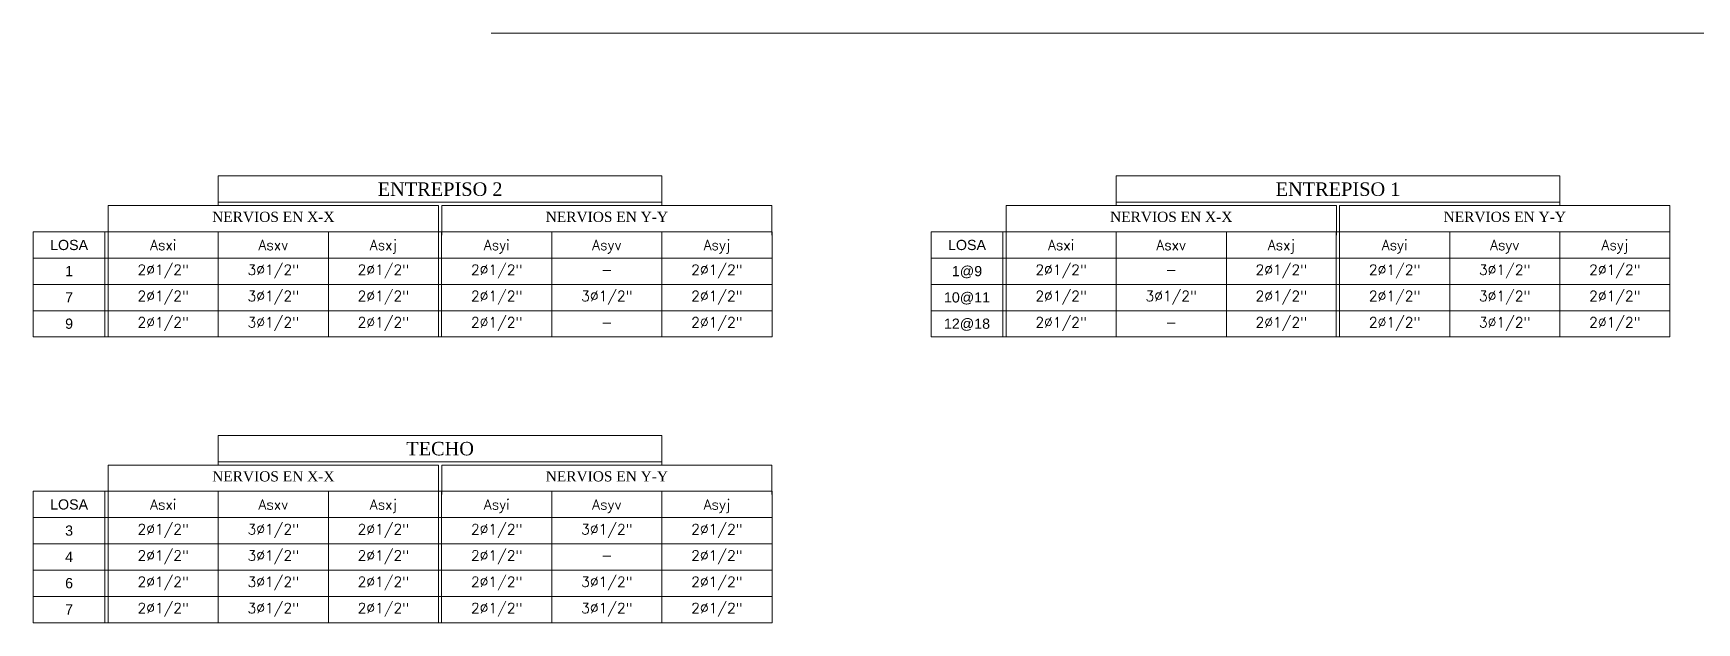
# Model space of a CAD drawing. Header units: metres. Extents: x -44 to 358, y -246 to 48.
# Drawn here: x 17.44 to 27.64, y 20.67 to 24.28 of the extents above; entities that cross this region are included whole.
import ezdxf
from ezdxf.enums import TextEntityAlignment as Align

# ---------------------------------------------------------------- set-up
doc = ezdxf.new("R2010")
doc.units = ezdxf.units.M
doc.header["$LTSCALE"] = 0.3
doc.linetypes.add('CONTINUA', pattern=[0])
for name, color, linetype in [('ACERO', 5, 'Continuous'), ('DIMTEXTO', 4, 'Continuous'), ('GE-DIMTEXTO', 4, 'Continuous')]:
    doc.layers.add(name, color=color, linetype=linetype)
doc.layers.add('DETALLES', color=7, linetype='Continuous', lineweight=20)
doc.styles.add('Arial', font='arial.ttf')
doc.styles.add('SIMPLEX', font='simplex_.ttf', dxfattribs={"height": 0.2})
doc.styles.add('TIMES', font='times.ttf')

# ---------------------------------------------------------------- blocks, each defined once
blk = doc.blocks.new('A$C4D220A06')
at = {"layer": 'DETALLES', "color": 7}
blk.add_lwpolyline([(0.675, 0.161), (3.394, 0.161), (3.394, 0), (0.675, 0)], close=True, dxfattribs=at)
for points in [[(0.675, 0), (0.675, -0.02)], [(3.394, 0), (3.394, -0.02)]]:
    blk.add_lwpolyline(points, dxfattribs=at)
at = {"layer": 'DETALLES', "color": 4, "style": 'SIMPLEX'}
blk.add_attdef('X-X', text='', height=0.0625, dxfattribs=at).set_placement((2.034, 0.08), align=Align.MIDDLE_CENTER)
blk = doc.blocks.new('A$C28451B27')
at = {"layer": 'DETALLES'}
blk.add_line((0, 0.02), (0, 0), dxfattribs=at)
at = {"layer": 'DETALLES', "color": 7}
blk.add_line((2.024, 0.02), (2.024, 0), dxfattribs=at)
blk.add_lwpolyline([(0, 0.181), (2.024, 0.181), (2.024, 0.02), (0, 0.02)], close=True, dxfattribs=at)
at = {"layer": 'DETALLES', "color": 2, "style": 'SIMPLEX'}
blk.add_attdef('X-X', text='', height=0.0625, dxfattribs=at).set_placement((1.012, 0.08), align=Align.MIDDLE_CENTER)
blk = doc.blocks.new('A$C4A6222E8')
at = {"layer": 'DETALLES', "color": 7}
for points in [[(0, 0.161), (0.439, 0.161), (0.439, 0), (0, 0)], [(0.459, 0.161), (1.134, 0.161), (1.134, 0), (0.459, 0)], [(1.134, 0.161), (1.809, 0.161), (1.809, 0), (1.134, 0)], [(1.809, 0.161), (2.483, 0.161), (2.483, 0), (1.809, 0)], [(2.503, 0.161), (3.178, 0.161), (3.178, 0), (2.503, 0)], [(3.178, 0.161), (3.853, 0.161), (3.853, 0), (3.178, 0)], [(3.853, 0.161), (4.528, 0.161), (4.528, 0), (3.853, 0)]]:
    blk.add_lwpolyline(points, close=True, dxfattribs=at)
at = {"layer": 'DETALLES'}
blk.add_lwpolyline([(0, 0.161), (4.528, 0.161), (4.528, 0), (0, 0)], close=True, dxfattribs=at)
for tag, style, p in [('LOSA', 'Arial', (0.22, 0.08)), ('ASXI', 'SIMPLEX', (0.797, 0.08)), ('ASXV', 'SIMPLEX', (1.471, 0.08)), ('ASXJ', 'SIMPLEX', (2.146, 0.08)), ('ASYI', 'SIMPLEX', (2.841, 0.08)), ('ASYV', 'SIMPLEX', (3.516, 0.08)), ('ASYJ', 'SIMPLEX', (4.19, 0.08))]:
    blk.add_attdef(tag, text='', height=0.0625, dxfattribs=dict(at, style=style)).set_placement(p, align=Align.MIDDLE_CENTER)

msp = doc.modelspace()

# ---------------------------------------------------------------- linework, layer by layer
at = {"color": 8, "linetype": 'CONTINUA', "lineweight": 0, "ltscale": 5}
msp.add_line((29.75, 24.2796255), (20.25, 24.2796255), dxfattribs=at)

# ---------------------------------------------------------------- block references
at = {"layer": 'DETALLES'}
ref = msp.add_blockref('A$C28451B27', (19.9467367, 23.0436493), dxfattribs=at)
ref.add_attrib('X-X', 'NERVIOS EN Y-Y', dxfattribs={"layer": 'GE-DIMTEXTO', "height": 0.0625, "rotation": 360, "style": 'TIMES'}).set_placement((20.9588541, 23.1241365), align=Align.CENTER)
ref = msp.add_blockref('A$C28451B27', (25.4500465, 23.0436493), dxfattribs=at)
ref.add_attrib('X-X', 'NERVIOS EN Y-Y', dxfattribs={"layer": 'GE-DIMTEXTO', "height": 0.0625, "rotation": 360, "style": 'TIMES'}).set_placement((26.4621639, 23.1241365), align=Align.CENTER)
ref = msp.add_blockref('A$C28451B27', (19.9467367, 21.4544264), dxfattribs=at)
ref.add_attrib('X-X', 'NERVIOS EN Y-Y', dxfattribs={"layer": 'GE-DIMTEXTO', "height": 0.0625, "rotation": 360, "style": 'TIMES'}).set_placement((20.9588541, 21.5349136), align=Align.CENTER)
at = {"layer": 'DIMTEXTO'}
ref = msp.add_blockref('A$C4D220A06', (17.9025008, 23.2446238), dxfattribs=at)
ref.add_attrib('X-X', 'ENTREPISO 2', dxfattribs={"layer": 'ACERO', "color": 0, "height": 0.0825, "rotation": 360, "style": 'TIMES'}).set_placement((19.9367364, 23.3251112), align=Align.MIDDLE_CENTER)
ref = msp.add_blockref('A$C4D220A06', (23.4058106, 23.2446238), dxfattribs=at)
ref.add_attrib('X-X', 'ENTREPISO 1', dxfattribs={"layer": 'ACERO', "color": 0, "height": 0.0825, "rotation": 360, "style": 'TIMES'}).set_placement((25.4400463, 23.3251112), align=Align.MIDDLE_CENTER)
ref = msp.add_blockref('A$C28451B27', (17.9025011, 23.0436493), dxfattribs=at)
ref.add_attrib('X-X', 'NERVIOS EN X-X', dxfattribs={"layer": 'GE-DIMTEXTO', "height": 0.0625, "rotation": 360, "style": 'TIMES'}).set_placement((18.9146185, 23.1241365), align=Align.CENTER)
ref = msp.add_blockref('A$C28451B27', (23.405811, 23.0436493), dxfattribs=at)
ref.add_attrib('X-X', 'NERVIOS EN X-X', dxfattribs={"layer": 'GE-DIMTEXTO', "height": 0.0625, "rotation": 360, "style": 'TIMES'}).set_placement((24.4179284, 23.1241365), align=Align.CENTER)
ref = msp.add_blockref('A$C4A6222E8', (17.4432576, 22.9026743), dxfattribs=at)
ref.add_attrib('LOSA', 'LOSA', dxfattribs={"layer": 'GE-DIMTEXTO', "height": 0.0625, "rotation": 360, "style": 'Arial'}).set_placement((17.6628791, 22.9831618), align=Align.MIDDLE_CENTER)
ref.add_attrib('ASXI', 'Asxi', dxfattribs={"layer": 'GE-DIMTEXTO', "height": 0.0625, "rotation": 360, "style": 'SIMPLEX'}).set_placement((18.2398734, 22.9831618), align=Align.MIDDLE_CENTER)
ref.add_attrib('ASXV', 'Asxv', dxfattribs={"layer": 'GE-DIMTEXTO', "height": 0.0625, "rotation": 360, "style": 'SIMPLEX'}).set_placement((18.9146185, 22.9831618), align=Align.MIDDLE_CENTER)
ref.add_attrib('ASXJ', 'Asxj', dxfattribs={"layer": 'GE-DIMTEXTO', "height": 0.0625, "rotation": 360, "style": 'SIMPLEX'}).set_placement((19.5893637, 22.9831618), align=Align.MIDDLE_CENTER)
ref.add_attrib('ASYI', 'Asyi', dxfattribs={"layer": 'GE-DIMTEXTO', "height": 0.0625, "rotation": 360, "style": 'SIMPLEX'}).set_placement((20.2841089, 22.9831618), align=Align.MIDDLE_CENTER)
ref.add_attrib('ASYV', 'Asyv', dxfattribs={"layer": 'GE-DIMTEXTO', "height": 0.0625, "rotation": 360, "style": 'SIMPLEX'}).set_placement((20.9588541, 22.9831618), align=Align.MIDDLE_CENTER)
ref.add_attrib('ASYJ', 'Asyj', dxfattribs={"layer": 'GE-DIMTEXTO', "height": 0.0625, "rotation": 360, "style": 'SIMPLEX'}).set_placement((21.6335992, 22.9831618), align=Align.MIDDLE_CENTER)
ref = msp.add_blockref('A$C4A6222E8', (22.9465675, 22.9026743), dxfattribs=at)
ref.add_attrib('LOSA', 'LOSA', dxfattribs={"layer": 'GE-DIMTEXTO', "height": 0.0625, "rotation": 360, "style": 'Arial'}).set_placement((23.166189, 22.9831618), align=Align.MIDDLE_CENTER)
ref.add_attrib('ASXI', 'Asxi', dxfattribs={"layer": 'GE-DIMTEXTO', "height": 0.0625, "rotation": 360, "style": 'SIMPLEX'}).set_placement((23.7431832, 22.9831618), align=Align.MIDDLE_CENTER)
ref.add_attrib('ASXV', 'Asxv', dxfattribs={"layer": 'GE-DIMTEXTO', "height": 0.0625, "rotation": 360, "style": 'SIMPLEX'}).set_placement((24.4179284, 22.9831618), align=Align.MIDDLE_CENTER)
ref.add_attrib('ASXJ', 'Asxj', dxfattribs={"layer": 'GE-DIMTEXTO', "height": 0.0625, "rotation": 360, "style": 'SIMPLEX'}).set_placement((25.0926736, 22.9831618), align=Align.MIDDLE_CENTER)
ref.add_attrib('ASYI', 'Asyi', dxfattribs={"layer": 'GE-DIMTEXTO', "height": 0.0625, "rotation": 360, "style": 'SIMPLEX'}).set_placement((25.7874188, 22.9831618), align=Align.MIDDLE_CENTER)
ref.add_attrib('ASYV', 'Asyv', dxfattribs={"layer": 'GE-DIMTEXTO', "height": 0.0625, "rotation": 360, "style": 'SIMPLEX'}).set_placement((26.4621639, 22.9831618), align=Align.MIDDLE_CENTER)
ref.add_attrib('ASYJ', 'Asyj', dxfattribs={"layer": 'GE-DIMTEXTO', "height": 0.0625, "rotation": 360, "style": 'SIMPLEX'}).set_placement((27.1369091, 22.9831618), align=Align.MIDDLE_CENTER)
ref = msp.add_blockref('A$C4A6222E8', (17.4432574, 22.9026745), dxfattribs=dict(at, xscale=-1, rotation=180))
ref.add_attrib('LOSA', '1', dxfattribs={"layer": 'GE-DIMTEXTO', "height": 0.0625, "rotation": 360, "style": 'Arial'}).set_placement((17.6628789, 22.8230396), align=Align.MIDDLE_CENTER)
ref.add_attrib('ASXI', '2%%C1/2"', dxfattribs={"layer": 'GE-DIMTEXTO', "height": 0.0625, "rotation": 360, "style": 'SIMPLEX'}).set_placement((18.2398732, 22.8311155), align=Align.MIDDLE_CENTER)
ref.add_attrib('ASXV', '3%%C1/2"', dxfattribs={"layer": 'GE-DIMTEXTO', "height": 0.0625, "rotation": 360, "style": 'SIMPLEX'}).set_placement((18.9146184, 22.8311155), align=Align.MIDDLE_CENTER)
ref.add_attrib('ASXJ', '2%%C1/2"', dxfattribs={"layer": 'GE-DIMTEXTO', "height": 0.0625, "rotation": 360, "style": 'SIMPLEX'}).set_placement((19.5893636, 22.8311155), align=Align.MIDDLE_CENTER)
ref.add_attrib('ASYI', '2%%C1/2"', dxfattribs={"layer": 'GE-DIMTEXTO', "height": 0.0625, "rotation": 360, "style": 'SIMPLEX'}).set_placement((20.2841087, 22.8311155), align=Align.MIDDLE_CENTER)
ref.add_attrib('ASYV', '-', dxfattribs={"layer": 'GE-DIMTEXTO', "height": 0.0625, "rotation": 360, "style": 'SIMPLEX'}).set_placement((20.9588539, 22.8311155), align=Align.MIDDLE_CENTER)
ref.add_attrib('ASYJ', '2%%C1/2"', dxfattribs={"layer": 'GE-DIMTEXTO', "height": 0.0625, "rotation": 360, "style": 'SIMPLEX'}).set_placement((21.6335991, 22.8311155), align=Align.MIDDLE_CENTER)
ref = msp.add_blockref('A$C4A6222E8', (22.9465676, 22.9026745), dxfattribs=dict(at, xscale=-1, rotation=180))
ref.add_attrib('LOSA', '1@9', dxfattribs={"layer": 'GE-DIMTEXTO', "height": 0.0625, "rotation": 360, "style": 'Arial'}).set_placement((23.1661891, 22.8230396), align=Align.MIDDLE_CENTER)
ref.add_attrib('ASXI', '2%%C1/2"', dxfattribs={"layer": 'GE-DIMTEXTO', "height": 0.0625, "rotation": 360, "style": 'SIMPLEX'}).set_placement((23.7431834, 22.8311155), align=Align.MIDDLE_CENTER)
ref.add_attrib('ASXV', '-', dxfattribs={"layer": 'GE-DIMTEXTO', "height": 0.0625, "rotation": 360, "style": 'SIMPLEX'}).set_placement((24.4179286, 22.8311155), align=Align.MIDDLE_CENTER)
ref.add_attrib('ASXJ', '2%%C1/2"', dxfattribs={"layer": 'GE-DIMTEXTO', "height": 0.0625, "rotation": 360, "style": 'SIMPLEX'}).set_placement((25.0926737, 22.8311155), align=Align.MIDDLE_CENTER)
ref.add_attrib('ASYI', '2%%C1/2"', dxfattribs={"layer": 'GE-DIMTEXTO', "height": 0.0625, "rotation": 360, "style": 'SIMPLEX'}).set_placement((25.7874189, 22.8311155), align=Align.MIDDLE_CENTER)
ref.add_attrib('ASYV', '3%%C1/2"', dxfattribs={"layer": 'GE-DIMTEXTO', "height": 0.0625, "rotation": 360, "style": 'SIMPLEX'}).set_placement((26.4621641, 22.8311155), align=Align.MIDDLE_CENTER)
ref.add_attrib('ASYJ', '2%%C1/2"', dxfattribs={"layer": 'GE-DIMTEXTO', "height": 0.0625, "rotation": 360, "style": 'SIMPLEX'}).set_placement((27.1369093, 22.8311155), align=Align.MIDDLE_CENTER)
ref = msp.add_blockref('A$C4A6222E8', (17.4432574, 22.7416996), dxfattribs=dict(at, xscale=-1, rotation=180))
ref.add_attrib('LOSA', '7', dxfattribs={"layer": 'GE-DIMTEXTO', "height": 0.0625, "rotation": 360, "style": 'Arial'}).set_placement((17.6628789, 22.6620647), align=Align.MIDDLE_CENTER)
ref.add_attrib('ASXI', '2%%C1/2"', dxfattribs={"layer": 'GE-DIMTEXTO', "height": 0.0625, "rotation": 360, "style": 'SIMPLEX'}).set_placement((18.2398732, 22.6701406), align=Align.MIDDLE_CENTER)
ref.add_attrib('ASXV', '3%%C1/2"', dxfattribs={"layer": 'GE-DIMTEXTO', "height": 0.0625, "rotation": 360, "style": 'SIMPLEX'}).set_placement((18.9146184, 22.6701406), align=Align.MIDDLE_CENTER)
ref.add_attrib('ASXJ', '2%%C1/2"', dxfattribs={"layer": 'GE-DIMTEXTO', "height": 0.0625, "rotation": 360, "style": 'SIMPLEX'}).set_placement((19.5893636, 22.6701406), align=Align.MIDDLE_CENTER)
ref.add_attrib('ASYI', '2%%C1/2"', dxfattribs={"layer": 'GE-DIMTEXTO', "height": 0.0625, "rotation": 360, "style": 'SIMPLEX'}).set_placement((20.2841087, 22.6701406), align=Align.MIDDLE_CENTER)
ref.add_attrib('ASYV', '3%%C1/2"', dxfattribs={"layer": 'GE-DIMTEXTO', "height": 0.0625, "rotation": 360, "style": 'SIMPLEX'}).set_placement((20.9588539, 22.6701406), align=Align.MIDDLE_CENTER)
ref.add_attrib('ASYJ', '2%%C1/2"', dxfattribs={"layer": 'GE-DIMTEXTO', "height": 0.0625, "rotation": 360, "style": 'SIMPLEX'}).set_placement((21.6335991, 22.6701406), align=Align.MIDDLE_CENTER)
ref = msp.add_blockref('A$C4A6222E8', (22.9465676, 22.7416998), dxfattribs=dict(at, xscale=-1, rotation=180))
ref.add_attrib('LOSA', '10@11', dxfattribs={"layer": 'GE-DIMTEXTO', "height": 0.0625, "rotation": 360, "style": 'Arial'}).set_placement((23.1661891, 22.6620649), align=Align.MIDDLE_CENTER)
ref.add_attrib('ASXI', '2%%C1/2"', dxfattribs={"layer": 'GE-DIMTEXTO', "height": 0.0625, "rotation": 360, "style": 'SIMPLEX'}).set_placement((23.7431834, 22.6701408), align=Align.MIDDLE_CENTER)
ref.add_attrib('ASXV', '3%%C1/2"', dxfattribs={"layer": 'GE-DIMTEXTO', "height": 0.0625, "rotation": 360, "style": 'SIMPLEX'}).set_placement((24.4179286, 22.6701408), align=Align.MIDDLE_CENTER)
ref.add_attrib('ASXJ', '2%%C1/2"', dxfattribs={"layer": 'GE-DIMTEXTO', "height": 0.0625, "rotation": 360, "style": 'SIMPLEX'}).set_placement((25.0926737, 22.6701408), align=Align.MIDDLE_CENTER)
ref.add_attrib('ASYI', '2%%C1/2"', dxfattribs={"layer": 'GE-DIMTEXTO', "height": 0.0625, "rotation": 360, "style": 'SIMPLEX'}).set_placement((25.7874189, 22.6701408), align=Align.MIDDLE_CENTER)
ref.add_attrib('ASYV', '3%%C1/2"', dxfattribs={"layer": 'GE-DIMTEXTO', "height": 0.0625, "rotation": 360, "style": 'SIMPLEX'}).set_placement((26.4621641, 22.6701408), align=Align.MIDDLE_CENTER)
ref.add_attrib('ASYJ', '2%%C1/2"', dxfattribs={"layer": 'GE-DIMTEXTO', "height": 0.0625, "rotation": 360, "style": 'SIMPLEX'}).set_placement((27.1369093, 22.6701408), align=Align.MIDDLE_CENTER)
ref = msp.add_blockref('A$C4A6222E8', (17.4432574, 22.5807247), dxfattribs=dict(at, xscale=-1, rotation=180))
ref.add_attrib('LOSA', '9', dxfattribs={"layer": 'GE-DIMTEXTO', "height": 0.0625, "rotation": 360, "style": 'Arial'}).set_placement((17.6628789, 22.5010898), align=Align.MIDDLE_CENTER)
ref.add_attrib('ASXI', '2%%C1/2"', dxfattribs={"layer": 'GE-DIMTEXTO', "height": 0.0625, "rotation": 360, "style": 'SIMPLEX'}).set_placement((18.2398732, 22.5091657), align=Align.MIDDLE_CENTER)
ref.add_attrib('ASXV', '3%%C1/2"', dxfattribs={"layer": 'GE-DIMTEXTO', "height": 0.0625, "rotation": 360, "style": 'SIMPLEX'}).set_placement((18.9146184, 22.5091657), align=Align.MIDDLE_CENTER)
ref.add_attrib('ASXJ', '2%%C1/2"', dxfattribs={"layer": 'GE-DIMTEXTO', "height": 0.0625, "rotation": 360, "style": 'SIMPLEX'}).set_placement((19.5893636, 22.5091657), align=Align.MIDDLE_CENTER)
ref.add_attrib('ASYI', '2%%C1/2"', dxfattribs={"layer": 'GE-DIMTEXTO', "height": 0.0625, "rotation": 360, "style": 'SIMPLEX'}).set_placement((20.2841087, 22.5091657), align=Align.MIDDLE_CENTER)
ref.add_attrib('ASYV', '-', dxfattribs={"layer": 'GE-DIMTEXTO', "height": 0.0625, "rotation": 360, "style": 'SIMPLEX'}).set_placement((20.9588539, 22.5091657), align=Align.MIDDLE_CENTER)
ref.add_attrib('ASYJ', '2%%C1/2"', dxfattribs={"layer": 'GE-DIMTEXTO', "height": 0.0625, "rotation": 360, "style": 'SIMPLEX'}).set_placement((21.6335991, 22.5091657), align=Align.MIDDLE_CENTER)
ref = msp.add_blockref('A$C4A6222E8', (22.9465678, 22.5807249), dxfattribs=dict(at, xscale=-1, rotation=180))
ref.add_attrib('LOSA', '12@18', dxfattribs={"layer": 'GE-DIMTEXTO', "height": 0.0625, "rotation": 360, "style": 'Arial'}).set_placement((23.1661893, 22.50109), align=Align.MIDDLE_CENTER)
ref.add_attrib('ASXI', '2%%C1/2"', dxfattribs={"layer": 'GE-DIMTEXTO', "height": 0.0625, "rotation": 360, "style": 'SIMPLEX'}).set_placement((23.7431835, 22.509166), align=Align.MIDDLE_CENTER)
ref.add_attrib('ASXV', '-', dxfattribs={"layer": 'GE-DIMTEXTO', "height": 0.0625, "rotation": 360, "style": 'SIMPLEX'}).set_placement((24.4179287, 22.509166), align=Align.MIDDLE_CENTER)
ref.add_attrib('ASXJ', '2%%C1/2"', dxfattribs={"layer": 'GE-DIMTEXTO', "height": 0.0625, "rotation": 360, "style": 'SIMPLEX'}).set_placement((25.0926739, 22.509166), align=Align.MIDDLE_CENTER)
ref.add_attrib('ASYI', '2%%C1/2"', dxfattribs={"layer": 'GE-DIMTEXTO', "height": 0.0625, "rotation": 360, "style": 'SIMPLEX'}).set_placement((25.7874191, 22.509166), align=Align.MIDDLE_CENTER)
ref.add_attrib('ASYV', '3%%C1/2"', dxfattribs={"layer": 'GE-DIMTEXTO', "height": 0.0625, "rotation": 360, "style": 'SIMPLEX'}).set_placement((26.4621642, 22.509166), align=Align.MIDDLE_CENTER)
ref.add_attrib('ASYJ', '2%%C1/2"', dxfattribs={"layer": 'GE-DIMTEXTO', "height": 0.0625, "rotation": 360, "style": 'SIMPLEX'}).set_placement((27.1369094, 22.509166), align=Align.MIDDLE_CENTER)
ref = msp.add_blockref('A$C4D220A06', (17.9025008, 21.6554009), dxfattribs=at)
ref.add_attrib('X-X', 'TECHO', dxfattribs={"layer": 'ACERO', "color": 0, "height": 0.0825, "rotation": 360, "style": 'TIMES'}).set_placement((19.9367364, 21.7358883), align=Align.MIDDLE_CENTER)
ref = msp.add_blockref('A$C28451B27', (17.9025011, 21.4544264), dxfattribs=at)
ref.add_attrib('X-X', 'NERVIOS EN X-X', dxfattribs={"layer": 'GE-DIMTEXTO', "height": 0.0625, "rotation": 360, "style": 'TIMES'}).set_placement((18.9146185, 21.5349136), align=Align.CENTER)
ref = msp.add_blockref('A$C4A6222E8', (17.4432576, 21.3134514), dxfattribs=at)
ref.add_attrib('LOSA', 'LOSA', dxfattribs={"layer": 'GE-DIMTEXTO', "height": 0.0625, "rotation": 360, "style": 'Arial'}).set_placement((17.6628791, 21.3939389), align=Align.MIDDLE_CENTER)
ref.add_attrib('ASXI', 'Asxi', dxfattribs={"layer": 'GE-DIMTEXTO', "height": 0.0625, "rotation": 360, "style": 'SIMPLEX'}).set_placement((18.2398734, 21.3939389), align=Align.MIDDLE_CENTER)
ref.add_attrib('ASXV', 'Asxv', dxfattribs={"layer": 'GE-DIMTEXTO', "height": 0.0625, "rotation": 360, "style": 'SIMPLEX'}).set_placement((18.9146185, 21.3939389), align=Align.MIDDLE_CENTER)
ref.add_attrib('ASXJ', 'Asxj', dxfattribs={"layer": 'GE-DIMTEXTO', "height": 0.0625, "rotation": 360, "style": 'SIMPLEX'}).set_placement((19.5893637, 21.3939389), align=Align.MIDDLE_CENTER)
ref.add_attrib('ASYI', 'Asyi', dxfattribs={"layer": 'GE-DIMTEXTO', "height": 0.0625, "rotation": 360, "style": 'SIMPLEX'}).set_placement((20.2841089, 21.3939389), align=Align.MIDDLE_CENTER)
ref.add_attrib('ASYV', 'Asyv', dxfattribs={"layer": 'GE-DIMTEXTO', "height": 0.0625, "rotation": 360, "style": 'SIMPLEX'}).set_placement((20.9588541, 21.3939389), align=Align.MIDDLE_CENTER)
ref.add_attrib('ASYJ', 'Asyj', dxfattribs={"layer": 'GE-DIMTEXTO', "height": 0.0625, "rotation": 360, "style": 'SIMPLEX'}).set_placement((21.6335992, 21.3939389), align=Align.MIDDLE_CENTER)
ref = msp.add_blockref('A$C4A6222E8', (17.4432574, 21.3134516), dxfattribs=dict(at, xscale=-1, rotation=180))
ref.add_attrib('LOSA', '3', dxfattribs={"layer": 'GE-DIMTEXTO', "height": 0.0625, "rotation": 360, "style": 'Arial'}).set_placement((17.6628789, 21.2338167), align=Align.MIDDLE_CENTER)
ref.add_attrib('ASXI', '2%%C1/2"', dxfattribs={"layer": 'GE-DIMTEXTO', "height": 0.0625, "rotation": 360, "style": 'SIMPLEX'}).set_placement((18.2398732, 21.2418926), align=Align.MIDDLE_CENTER)
ref.add_attrib('ASXV', '3%%C1/2"', dxfattribs={"layer": 'GE-DIMTEXTO', "height": 0.0625, "rotation": 360, "style": 'SIMPLEX'}).set_placement((18.9146184, 21.2418926), align=Align.MIDDLE_CENTER)
ref.add_attrib('ASXJ', '2%%C1/2"', dxfattribs={"layer": 'GE-DIMTEXTO', "height": 0.0625, "rotation": 360, "style": 'SIMPLEX'}).set_placement((19.5893636, 21.2418926), align=Align.MIDDLE_CENTER)
ref.add_attrib('ASYI', '2%%C1/2"', dxfattribs={"layer": 'GE-DIMTEXTO', "height": 0.0625, "rotation": 360, "style": 'SIMPLEX'}).set_placement((20.2841087, 21.2418926), align=Align.MIDDLE_CENTER)
ref.add_attrib('ASYV', '3%%C1/2"', dxfattribs={"layer": 'GE-DIMTEXTO', "height": 0.0625, "rotation": 360, "style": 'SIMPLEX'}).set_placement((20.9588539, 21.2418926), align=Align.MIDDLE_CENTER)
ref.add_attrib('ASYJ', '2%%C1/2"', dxfattribs={"layer": 'GE-DIMTEXTO', "height": 0.0625, "rotation": 360, "style": 'SIMPLEX'}).set_placement((21.6335991, 21.2418926), align=Align.MIDDLE_CENTER)
ref = msp.add_blockref('A$C4A6222E8', (17.4432574, 21.1524767), dxfattribs=dict(at, xscale=-1, rotation=180))
ref.add_attrib('LOSA', '4', dxfattribs={"layer": 'GE-DIMTEXTO', "height": 0.0625, "rotation": 360, "style": 'Arial'}).set_placement((17.6628789, 21.0728418), align=Align.MIDDLE_CENTER)
ref.add_attrib('ASXI', '2%%C1/2"', dxfattribs={"layer": 'GE-DIMTEXTO', "height": 0.0625, "rotation": 360, "style": 'SIMPLEX'}).set_placement((18.2398732, 21.0809177), align=Align.MIDDLE_CENTER)
ref.add_attrib('ASXV', '3%%C1/2"', dxfattribs={"layer": 'GE-DIMTEXTO', "height": 0.0625, "rotation": 360, "style": 'SIMPLEX'}).set_placement((18.9146184, 21.0809177), align=Align.MIDDLE_CENTER)
ref.add_attrib('ASXJ', '2%%C1/2"', dxfattribs={"layer": 'GE-DIMTEXTO', "height": 0.0625, "rotation": 360, "style": 'SIMPLEX'}).set_placement((19.5893636, 21.0809177), align=Align.MIDDLE_CENTER)
ref.add_attrib('ASYI', '2%%C1/2"', dxfattribs={"layer": 'GE-DIMTEXTO', "height": 0.0625, "rotation": 360, "style": 'SIMPLEX'}).set_placement((20.2841087, 21.0809177), align=Align.MIDDLE_CENTER)
ref.add_attrib('ASYV', '-', dxfattribs={"layer": 'GE-DIMTEXTO', "height": 0.0625, "rotation": 360, "style": 'SIMPLEX'}).set_placement((20.9588539, 21.0809177), align=Align.MIDDLE_CENTER)
ref.add_attrib('ASYJ', '2%%C1/2"', dxfattribs={"layer": 'GE-DIMTEXTO', "height": 0.0625, "rotation": 360, "style": 'SIMPLEX'}).set_placement((21.6335991, 21.0809177), align=Align.MIDDLE_CENTER)
ref = msp.add_blockref('A$C4A6222E8', (17.4432574, 20.991502), dxfattribs=dict(at, xscale=-1, rotation=180))
ref.add_attrib('LOSA', '6', dxfattribs={"layer": 'GE-DIMTEXTO', "height": 0.0625, "rotation": 360, "style": 'Arial'}).set_placement((17.6628789, 20.9118672), align=Align.MIDDLE_CENTER)
ref.add_attrib('ASXI', '2%%C1/2"', dxfattribs={"layer": 'GE-DIMTEXTO', "height": 0.0625, "rotation": 360, "style": 'SIMPLEX'}).set_placement((18.2398732, 20.9199431), align=Align.MIDDLE_CENTER)
ref.add_attrib('ASXV', '3%%C1/2"', dxfattribs={"layer": 'GE-DIMTEXTO', "height": 0.0625, "rotation": 360, "style": 'SIMPLEX'}).set_placement((18.9146184, 20.9199431), align=Align.MIDDLE_CENTER)
ref.add_attrib('ASXJ', '2%%C1/2"', dxfattribs={"layer": 'GE-DIMTEXTO', "height": 0.0625, "rotation": 360, "style": 'SIMPLEX'}).set_placement((19.5893636, 20.9199431), align=Align.MIDDLE_CENTER)
ref.add_attrib('ASYI', '2%%C1/2"', dxfattribs={"layer": 'GE-DIMTEXTO', "height": 0.0625, "rotation": 360, "style": 'SIMPLEX'}).set_placement((20.2841087, 20.9199431), align=Align.MIDDLE_CENTER)
ref.add_attrib('ASYV', '3%%C1/2"', dxfattribs={"layer": 'GE-DIMTEXTO', "height": 0.0625, "rotation": 360, "style": 'SIMPLEX'}).set_placement((20.9588539, 20.9199431), align=Align.MIDDLE_CENTER)
ref.add_attrib('ASYJ', '2%%C1/2"', dxfattribs={"layer": 'GE-DIMTEXTO', "height": 0.0625, "rotation": 360, "style": 'SIMPLEX'}).set_placement((21.6335991, 20.9199431), align=Align.MIDDLE_CENTER)
ref = msp.add_blockref('A$C4A6222E8', (17.4432574, 20.8305274), dxfattribs=dict(at, xscale=-1, rotation=180))
ref.add_attrib('LOSA', '7', dxfattribs={"layer": 'GE-DIMTEXTO', "height": 0.0625, "rotation": 360, "style": 'Arial'}).set_placement((17.6628789, 20.7508925), align=Align.MIDDLE_CENTER)
ref.add_attrib('ASXI', '2%%C1/2"', dxfattribs={"layer": 'GE-DIMTEXTO', "height": 0.0625, "rotation": 360, "style": 'SIMPLEX'}).set_placement((18.2398732, 20.7589684), align=Align.MIDDLE_CENTER)
ref.add_attrib('ASXV', '3%%C1/2"', dxfattribs={"layer": 'GE-DIMTEXTO', "height": 0.0625, "rotation": 360, "style": 'SIMPLEX'}).set_placement((18.9146184, 20.7589684), align=Align.MIDDLE_CENTER)
ref.add_attrib('ASXJ', '2%%C1/2"', dxfattribs={"layer": 'GE-DIMTEXTO', "height": 0.0625, "rotation": 360, "style": 'SIMPLEX'}).set_placement((19.5893636, 20.7589684), align=Align.MIDDLE_CENTER)
ref.add_attrib('ASYI', '2%%C1/2"', dxfattribs={"layer": 'GE-DIMTEXTO', "height": 0.0625, "rotation": 360, "style": 'SIMPLEX'}).set_placement((20.2841087, 20.7589684), align=Align.MIDDLE_CENTER)
ref.add_attrib('ASYV', '3%%C1/2"', dxfattribs={"layer": 'GE-DIMTEXTO', "height": 0.0625, "rotation": 360, "style": 'SIMPLEX'}).set_placement((20.9588539, 20.7589684), align=Align.MIDDLE_CENTER)
ref.add_attrib('ASYJ', '2%%C1/2"', dxfattribs={"layer": 'GE-DIMTEXTO', "height": 0.0625, "rotation": 360, "style": 'SIMPLEX'}).set_placement((21.6335991, 20.7589684), align=Align.MIDDLE_CENTER)

doc.saveas('drawing.dxf')
